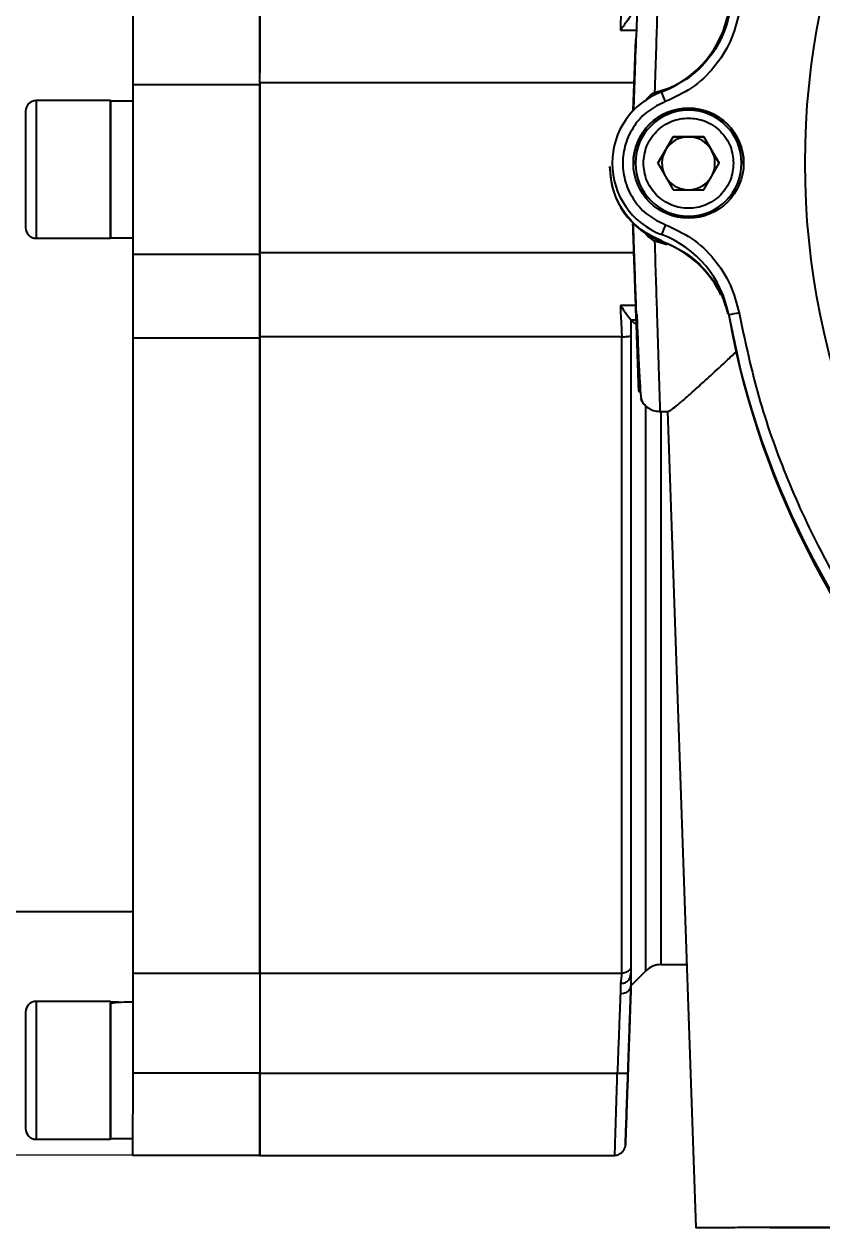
# Model space of a CAD drawing. Header units: millimetres. Extents: x 2379 to 4059, y 879 to 2067.
# Drawn here: x 3406.5 to 3481.8, y 1686 to 1799.6 of the extents above; entities that cross this region are included whole.
import ezdxf

# ---------------------------------------------------------------- set-up
doc = ezdxf.new("R2010")
doc.units = ezdxf.units.MM
doc.layers.add('AM_5', color=3, linetype='Continuous', lineweight=25)
doc.styles.add('SLDTEXTSTYLE1', font='txt.shx', dxfattribs={"width": 0.7, "bigfont": 'gbcbig.shx'})
doc.dimstyles.new('SLDDIMSTYLE12$0', dxfattribs={"dimtxt": 12, "dimasz": 10, "dimexe": 0, "dimexo": 0.0625, "dimgap": 0.875, "dimtad": 1, "dimdec": 1, "dimlfac": 1.8, "dimrnd": 1e-09, "dimzin": 12, "dimdsep": 46, "dimtxsty": 'SLDTEXTSTYLE1', "dimcen": 0.09, "dimdle": 8.16, "dimclrd": 3, "dimclre": 3, "dimadec": 0, "dimazin": 3, "dimtfac": 1, "dimtdec": 1, "dimtofl": 0, "dimtmove": 0, "dimatfit": 3, "dimfxl": 0, "dimfrac": 2, "dimtolj": 1, "dimlwd": 5, "dimlwe": 5, "dimarcsym": 0})

# ---------------------------------------------------------------- blocks, each defined once
blk = doc.blocks.new('*D33')
at = {"layer": 'AM_5', "color": 3, "lineweight": 5, "transparency": 16777216}
blk.add_line((3416.69, 1878.88), (3250.07, 1878.88), dxfattribs=at)
at = {"layer": 'AM_5', "color": 3, "linetype": 'Continuous', "lineweight": 5, "transparency": 16777216}
for p, q in [((3250.07, 1868.88), (3250.07, 1702.88)), ((3416.69, 1692.88), (3250.07, 1692.88))]:
    blk.add_line(p, q, dxfattribs=at)
at = {"layer": 'AM_5', "color": 3, "transparency": 16777216}
for points in [[(3248.4, 1868.88), (3251.73, 1868.88), (3250.07, 1878.88)], [(3248.4, 1702.88), (3251.73, 1702.88), (3250.07, 1692.88)]]:
    blk.add_solid(points, dxfattribs=at)
at = {"layer": 'Defpoints', "color": 0, "transparency": 16777216}
for p in [(3416.75, 1878.88), (3250.07, 1692.88), (3416.75, 1692.88)]:
    blk.add_point(p, dxfattribs=at)
at = {"layer": 'AM_5', "color": 0, "transparency": 16777216, "insert": (3243.19, 1785.88), "char_height": 12, "attachment_point": 5, "rotation": 90, "style": 'SLDTEXTSTYLE1'}
blk.add_mtext('\\A1;186', dxfattribs=at)

msp = doc.modelspace()

# ---------------------------------------------------------------- linework, layer by layer
at = {"color": 7, "linetype": 'Continuous', "lineweight": 25}
for p, q in [((3416.75, 1801.812), (3416.75, 1793.874)), ((3428.75, 1801.812), (3428.75, 1794.97)), ((3462.756, 1799.017), (3464.254, 1799.017)), ((3464.172, 1798.117), (3464.145, 1797.33)), ((3464.172, 1798.134), (3464.172, 1798.117)), ((3464.144, 1797.33), (3463.937, 1791.41)), ((3428.75, 1793.874), (3416.75, 1793.874)), ((3416.75, 1793.874), (3416.75, 1777.884)), ((3464.029, 1794.036), (3428.75, 1794.036)), ((3428.75, 1777.884), (3428.75, 1793.874)), ((3466.505, 1793.299), (3467.381, 1793.578)), ((3414.65, 1792.379), (3407.65, 1792.379)), ((3407.65, 1792.379), (3407.65, 1779.379)), ((3414.65, 1792.379), (3414.65, 1779.379)), ((3416.75, 1792.319), (3414.65, 1792.319)), ((3414.65, 1779.439), (3414.65, 1792.319)), ((3465.977, 1793.144), (3466.505, 1793.299)), ((3467.729, 1788.965), (3466.286, 1786.465)), ((3467.008, 1787.709), (3467.729, 1788.959)), ((3470.616, 1788.965), (3467.729, 1788.965)), ((3467.729, 1788.959), (3467.729, 1788.965)), ((3467.729, 1788.959), (3469.173, 1788.959)), ((3469.173, 1788.959), (3470.616, 1788.959)), ((3472.059, 1786.465), (3470.616, 1788.965)), ((3470.616, 1788.959), (3470.616, 1788.965)), ((3470.616, 1788.959), (3471.338, 1787.709)), ((3466.288, 1786.462), (3467.008, 1787.709)), ((3471.338, 1787.709), (3472.058, 1786.462)), ((3461.75, 1786.169), (3461.75, 1786.097)), ((3461.973, 1786.467), (3461.973, 1786.433)), ((3464.173, 1786.464), (3464.173, 1786.452)), ((3466.286, 1786.465), (3467.729, 1783.965)), ((3470.616, 1783.965), (3472.059, 1786.465)), ((3474.173, 1786.452), (3474.173, 1786.464)), ((3467.729, 1783.965), (3470.616, 1783.965)), ((3407.65, 1779.379), (3414.65, 1779.379)), ((3414.65, 1779.439), (3416.75, 1779.439)), ((3466.53, 1778.962), (3465.973, 1779.121)), ((3466.569, 1779.092), (3466.53, 1778.962)), ((3467.167, 1778.769), (3466.53, 1778.962)), ((3466.641, 1779.693), (3466.641, 1779.727)), ((3466.685, 1779.049), (3466.685, 1779.122)), ((3416.75, 1777.884), (3428.75, 1777.884)), ((3416.75, 1777.884), (3416.75, 1769.946)), ((3428.75, 1778.046), (3464.028, 1778.046)), ((3428.75, 1777.884), (3428.75, 1769.946)), ((3464.028, 1778.046), (3464.033, 1777.909)), ((3472.226, 1774.043), (3472.082, 1774.369)), ((3464.203, 1773.029), (3462.756, 1773.029)), ((3472.963, 1772.155), (3472.963, 1772.121)), ((3463.75, 1771.647), (3463.734, 1771.674)), ((3463.734, 1771.674), (3464.251, 1771.674)), ((3463.75, 1771.647), (3463.75, 1770.189)), ((3464.265, 1771.253), (3463.75, 1771.647)), ((3464.253, 1771.674), (3464.314, 1771.674)), ((3428.75, 1769.946), (3416.75, 1769.946)), ((3462.884, 1770.088), (3428.75, 1770.084)), ((3466.483, 1763.045), (3467.259, 1763.045)), ((3467.191, 1763.09), (3469.881, 1686.041)), ((3275.75, 1715.879), (3416.75, 1715.879)), ((3463.75, 1710.537), (3463.75, 1709.959)), ((3466.578, 1710.858), (3469.015, 1710.858)), ((3416.75, 1710.034), (3428.75, 1710.034)), ((3416.75, 1710.034), (3416.75, 1700.598)), ((3428.75, 1710.048), (3462.884, 1710.048)), ((3428.75, 1710.034), (3428.75, 1700.598)), ((3462.884, 1710.048), (3462.75, 1709.078)), ((3463.673, 1709.622), (3463.75, 1709.959)), ((3463.681, 1709.637), (3463.75, 1710.035)), ((3463.75, 1708.859), (3465.164, 1710.273)), ((3463.75, 1709.959), (3463.75, 1708.89)), ((3462.75, 1709.078), (3462.75, 1708.115)), ((3463.75, 1708.89), (3463.75, 1708.859)), ((3463.75, 1708.859), (3463.75, 1708.831)), ((3407.65, 1707.379), (3407.649, 1694.379)), ((3414.65, 1707.379), (3407.65, 1707.379)), ((3414.65, 1707.379), (3414.649, 1694.379)), ((3414.649, 1694.439), (3414.65, 1707.204)), ((3416.75, 1700.598), (3416.749, 1692.879)), ((3428.75, 1700.598), (3416.75, 1700.598)), ((3428.749, 1692.879), (3428.75, 1700.598)), ((3462.461, 1700.595), (3428.75, 1700.596)), ((3407.649, 1694.379), (3414.649, 1694.379)), ((3414.649, 1694.439), (3416.749, 1694.439)), ((3416.749, 1692.879), (3428.749, 1692.879)), ((3428.749, 1692.859), (3462.227, 1692.859))]:
    msp.add_line(p, q, dxfattribs=at)
at = {"color": 7, "linetype": 'Continuous', "lineweight": 25, "flags": 128}
for points in [[(3472.963, 1772.114), (3474.12, 1766.789), (3474.923, 1763.855)], [(3416.75, 1769.946), (3416.75, 1764.826), (3416.75, 1759.804), (3416.75, 1754.902), (3416.75, 1750.144), (3416.75, 1745.552), (3416.75, 1741.145), (3416.75, 1736.946), (3416.75, 1732.974), (3416.75, 1729.246), (3416.75, 1725.78), (3416.75, 1722.592), (3416.75, 1719.697), (3416.75, 1717.109), (3416.75, 1714.838), (3416.75, 1712.897), (3416.75, 1711.293), (3416.75, 1710.034)], [(3428.75, 1710.034), (3428.75, 1711.293), (3428.75, 1712.897), (3428.75, 1714.838), (3428.75, 1717.109), (3428.75, 1719.697), (3428.75, 1722.592), (3428.75, 1725.78), (3428.75, 1729.246), (3428.75, 1732.974), (3428.75, 1736.946), (3428.75, 1741.145), (3428.75, 1745.552), (3428.75, 1750.144), (3428.75, 1754.902), (3428.75, 1759.804), (3428.75, 1764.826), (3428.75, 1769.946)], [(3462.884, 1710.048), (3462.884, 1711.318), (3462.884, 1712.933), (3462.884, 1714.885), (3462.884, 1717.165), (3462.884, 1719.764), (3462.884, 1722.668), (3462.884, 1725.864), (3462.884, 1729.339), (3462.884, 1733.075), (3462.884, 1737.055), (3462.884, 1741.261), (3462.884, 1745.673), (3462.884, 1750.271), (3462.884, 1755.034), (3462.884, 1759.94), (3462.884, 1764.965), (3462.884, 1770.088)], [(3463.75, 1770.189), (3463.75, 1765.1), (3463.75, 1760.107), (3463.75, 1755.233), (3463.75, 1750.501), (3463.75, 1745.932), (3463.75, 1741.548), (3463.75, 1737.37), (3463.75, 1733.415), (3463.75, 1729.703), (3463.75, 1726.251), (3463.75, 1723.075), (3463.75, 1720.19), (3463.75, 1717.608), (3463.75, 1715.342), (3463.75, 1713.403), (3463.75, 1711.799), (3463.75, 1710.537)], [(3465.164, 1710.273), (3465.164, 1710.273), (3465.164, 1710.452), (3465.164, 1710.981), (3465.164, 1711.86), (3465.164, 1713.082), (3465.164, 1714.643), (3465.164, 1716.536), (3465.164, 1718.751), (3465.164, 1721.278), (3465.164, 1724.106), (3465.164, 1727.222), (3465.164, 1730.61), (3465.164, 1734.255), (3465.164, 1738.14), (3465.164, 1742.248), (3465.164, 1746.558), (3465.164, 1751.051), (3465.164, 1755.706), (3465.164, 1760.502), (3465.164, 1763.527)], [(3466.578, 1763.007), (3466.578, 1758.779), (3466.578, 1754.062), (3466.578, 1749.494), (3466.578, 1745.096), (3466.578, 1740.889), (3466.578, 1736.892), (3466.578, 1733.124), (3466.578, 1729.603), (3466.578, 1726.344), (3466.578, 1723.364), (3466.578, 1720.676), (3466.578, 1718.293), (3466.578, 1716.226), (3466.578, 1714.485), (3466.578, 1713.077), (3466.578, 1712.01), (3466.578, 1711.288), (3466.578, 1710.915), (3466.578, 1710.858)]]:
    msp.add_lwpolyline(points, dxfattribs=at)
at = {"color": 7, "linetype": 'Continuous', "lineweight": 25}
for centre, radius in [((3551.673, 1786.469), 71.5), ((3469.173, 1786.469), 5.2)]:
    msp.add_circle(centre, radius, dxfattribs=at)
for centre, radius, start, end in [((3463.125, 1802.569), 10, 290.58663, 349.69385), ((3407.65, 1791.379), 1, 89.99969, 179.99969), ((3469.173, 1786.467), 7.2, 110.58661, 179.99981), ((3157.865, 1676.429), 330.121, 20.5433, 20.71651), ((3469.173, 1786.452), 5.2, 0.00011, 179.99974), ((3469.173, 1786.464), 5, 359.99978, 179.99975), ((3469.173, 1786.459), 2.5, 89.99966, 149.9996), ((3469.173, 1786.459), 2.5, 29.99978, 89.99971), ((3469.173, 1786.459), 2.5, 149.99962, 207.09742), ((3469.173, 1786.459), 2.5, 332.90197, 29.99975), ((3469.25, 1786.097), 7.5, 179.99988, 250.00153), ((3469.173, 1786.467), 7.2, 179.99987, 249.41339), ((3469.173, 1786.464), 5, 179.99995, 359.99959), ((3469.173, 1786.452), 5, 179.99995, 359.99959), ((3469.173, 1786.459), 2.5, 212.9021, 265.89476), ((3469.173, 1786.459), 2.5, 274.10462, 327.09726), ((3407.65, 1780.379), 1, 179.99969, 269.99969), ((3780.541, 1662.626), 335.031, 159.37056, 159.54192), ((3463.125, 1770.366), 10, 10.30615, 69.41337), ((3463.265, 1769.652), 10, 28.14855, 70.0015), ((3494.996, 1655.184), 119.028, 100.18577, 100.66732), ((3551.673, 1786.467), 80, 190.30617, 259.69396), ((3551.75, 1786.095), 80, 190.52799, 258.6349), ((3466.578, 1708.858), 2, 89.99969, 134.99969), ((3407.65, 1706.379), 1, 89.99969, 179.99969), ((3407.649, 1695.379), 1, 179.99969, 269.99969)]:
    msp.add_arc(centre, radius, start, end, dxfattribs=at)
for centre, start_param, end_param in [((3414.65, 1700.879), 1.4765235, 1.5707963), ((3416.75, 1700.879), 1.5707963, 1.760193)]:
    msp.add_ellipse(centre, major_axis=(11.154, 0), ratio=0.5773503, start_param=start_param, end_param=end_param, dxfattribs=at)
for points, knots in [([(3464.781, 1808.219), (3464.767, 1808.255), (3464.726, 1808.367), (3464.644, 1807.439), (3464.531, 1805.541), (3464.402, 1802.708), (3464.257, 1799.136), (3464.112, 1795.3), (3464.013, 1792.573), (3463.97, 1791.373)], [0, 0, 0, 0, 0.0767643, 0.2381811, 0.3986006, 0.5581807, 0.7170876, 0.8754904, 1, 1, 1, 1]), ([(3466.495, 1809.337), (3466.493, 1809.286), (3466.49, 1809.184), (3466.465, 1808.414), (3466.432, 1807.403), (3466.396, 1806.274), (3466.348, 1804.768), (3466.283, 1802.76), (3466.198, 1800.1), (3466.096, 1796.885), (3466.017, 1794.419), (3465.977, 1793.144)], [0, 0, 0, 0, 0.1217334, 0.2456529, 0.3295313, 0.4143849, 0.5002146, 0.6112196, 0.7315209, 0.8611156, 1, 1, 1, 1]), ([(3462.884, 1801.954), (3462.872, 1801.552), (3462.851, 1800.845), (3462.775, 1800.008), (3462.747, 1799.431), (3462.753, 1799.147), (3462.756, 1799.017)], [0, 0, 0, 0, 0.3927265, 0.6900266, 0.8591704, 1, 1, 1, 1]), ([(3463.734, 1800.366), (3463.61, 1800.194), (3463.331, 1799.807), (3462.962, 1799.3), (3462.756, 1799.017)], [0, 0, 0, 0, 0.4434973, 1, 1, 1, 1]), ([(3473.947, 1800.603), (3473.714, 1799.7), (3473.239, 1797.863), (3471.654, 1795.45), (3469.562, 1793.46), (3467.839, 1792.664), (3466.993, 1792.273)], [0, 0, 0, 0, 0.2457963, 0.5, 0.7542037, 1, 1, 1, 1]), ([(3465.103, 1792.349), (3465.215, 1792.498), (3465.457, 1792.817), (3465.795, 1793.03), (3465.977, 1793.144)], [0, 0, 0, 0, 0.4647089, 1, 1, 1, 1]), ([(3406.65, 1791.379), (3406.65, 1791.305), (3406.65, 1791.192), (3406.65, 1790.506), (3406.65, 1789.797), (3406.65, 1788.915), (3406.65, 1787.635), (3406.65, 1785.879), (3406.65, 1784.123), (3406.65, 1782.842), (3406.65, 1781.961), (3406.65, 1781.251), (3406.65, 1780.565), (3406.65, 1780.452), (3406.65, 1780.379)], [0, 0, 0, 0, 0.1197284, 0.1841803, 0.25, 0.3158197, 0.3802716, 0.5, 0.6197284, 0.6841803, 0.75, 0.8158197, 0.8802716, 1, 1, 1, 1]), ([(3466.993, 1792.273), (3466.439, 1792.009), (3465.305, 1791.468), (3463.996, 1790.05), (3463.158, 1788.334), (3462.882, 1786.469), (3463.158, 1784.605), (3463.996, 1782.889), (3465.305, 1781.471), (3466.439, 1780.93), (3466.993, 1780.665)], [0, 0, 0, 0, 0.122089, 0.25, 0.377911, 0.5, 0.622089, 0.75, 0.877911, 1, 1, 1, 1]), ([(3464.923, 1786.465), (3464.979, 1787), (3465.067, 1787.822), (3465.597, 1788.812), (3466.145, 1789.492), (3466.826, 1790.044), (3467.816, 1790.557), (3469.173, 1790.818), (3470.53, 1790.557), (3471.519, 1790.044), (3472.2, 1789.492), (3472.749, 1788.812), (3473.279, 1787.822), (3473.366, 1787), (3473.423, 1786.465)], [0, 0, 0, 0, 0.1197284, 0.1841803, 0.25, 0.3158197, 0.3802716, 0.5, 0.6197284, 0.6841803, 0.75, 0.8158197, 0.8802716, 1, 1, 1, 1]), ([(3466.685, 1779.122), (3465.99, 1779.446), (3464.6, 1780.096), (3463.021, 1781.808), (3461.953, 1783.877), (3461.818, 1785.405), (3461.75, 1786.169)], [0, 0, 0, 0, 0.2500006, 0.5000011, 0.7500017, 1, 1, 1, 1]), ([(3473.423, 1786.465), (3473.366, 1785.931), (3473.279, 1785.108), (3472.749, 1784.118), (3472.2, 1783.438), (3471.519, 1782.886), (3470.53, 1782.373), (3469.173, 1782.113), (3467.816, 1782.373), (3466.826, 1782.886), (3466.145, 1783.439), (3465.597, 1784.118), (3465.067, 1785.108), (3464.979, 1785.931), (3464.923, 1786.465)], [0, 0, 0, 0, 0.1197284, 0.1841803, 0.25, 0.3158197, 0.3802716, 0.5, 0.6197284, 0.6841803, 0.75, 0.8158197, 0.8802716, 1, 1, 1, 1]), ([(3463.931, 1780.899), (3463.954, 1780.256), (3464.017, 1778.438), (3464.114, 1775.652), (3464.219, 1772.647), (3464.31, 1770.046), (3464.384, 1767.91), (3464.44, 1766.311), (3464.475, 1765.289), (3464.489, 1764.881), (3464.481, 1765.091), (3464.452, 1765.921), (3464.402, 1767.339), (3464.333, 1769.309), (3464.247, 1771.773), (3464.147, 1774.642), (3464.071, 1776.82), (3464.033, 1777.909)], [0, 0, 0, 0, 0.0375957, 0.1063366, 0.1750804, 0.243824, 0.3125667, 0.3813092, 0.4500521, 0.518795, 0.587537, 0.6562791, 0.7250226, 0.7937664, 0.8625103, 0.9312548, 1, 1, 1, 1]), ([(3464.028, 1778.046), (3464.022, 1778.202), (3464.011, 1778.523), (3463.971, 1779.693), (3463.937, 1780.656), (3463.934, 1780.743)], [0, 0, 0, 0, 0.46205961, 0.95109126, 1, 1, 1, 1]), ([(3463.935, 1780.743), (3463.937, 1780.696), (3463.939, 1780.625), (3463.954, 1780.203), (3463.972, 1779.686), (3463.997, 1778.993), (3464.025, 1778.166), (3464.052, 1777.386), (3464.079, 1776.607), (3464.107, 1775.781), (3464.132, 1775.09), (3464.15, 1774.576), (3464.165, 1774.157), (3464.167, 1774.088), (3464.169, 1774.043)], [0, 0, 0, 0, 0.1213599, 0.1847896, 0.2498693, 0.3550213, 0.4225846, 0.5, 0.5774194, 0.644984, 0.7501306, 0.8152129, 0.8786435, 1, 1, 1, 1]), ([(3464.169, 1774.043), (3464.167, 1774.09), (3464.165, 1774.162), (3464.15, 1774.584), (3464.132, 1775.101), (3464.107, 1775.794), (3464.079, 1776.621), (3464.052, 1777.401), (3464.025, 1778.18), (3463.997, 1779.006), (3463.972, 1779.697), (3463.954, 1780.211), (3463.939, 1780.63), (3463.937, 1780.698), (3463.935, 1780.743)], [0, 0, 0, 0, 0.1213599, 0.1847896, 0.2498693, 0.3550213, 0.4225846, 0.5, 0.5774194, 0.644984, 0.7501306, 0.8152129, 0.8786435, 1, 1, 1, 1]), ([(3465.973, 1779.121), (3465.801, 1779.235), (3465.446, 1779.47), (3465.111, 1779.818), (3465.009, 1780.051), (3464.995, 1780.083)], [0, 0, 0, 0, 0.4490394, 0.924132, 1, 1, 1, 1]), ([(3466.993, 1780.665), (3467.839, 1780.274), (3469.562, 1779.479), (3471.654, 1777.489), (3473.239, 1775.076), (3473.714, 1773.239), (3473.947, 1772.336)], [0, 0, 0, 0, 0.2457963, 0.5, 0.7542037, 1, 1, 1, 1]), ([(3465.973, 1779.121), (3466.012, 1777.899), (3466.087, 1775.533), (3466.176, 1772.743), (3466.243, 1770.642), (3466.292, 1769.094), (3466.346, 1767.409), (3466.399, 1765.734), (3466.445, 1764.28), (3466.473, 1763.397), (3466.486, 1763.009), (3466.483, 1763.08), (3466.483, 1763.096)], [0, 0, 0, 0, 0.1340749, 0.2594439, 0.3382255, 0.41313, 0.4841574, 0.6085038, 0.7306346, 0.850552, 0.9682583, 1, 1, 1, 1]), ([(3466.685, 1779.122), (3467.477, 1778.765), (3469.06, 1778.051), (3470.965, 1776.249), (3472.312, 1774.287), (3472.704, 1772.855), (3472.868, 1772.258)], [0, 0, 0, 0, 0.2693299, 0.5386597, 0.8079896, 1, 1, 1, 1]), ([(3462.756, 1773.029), (3462.754, 1772.849), (3462.747, 1772.387), (3462.834, 1771.421), (3462.865, 1770.598), (3462.884, 1770.088)], [0, 0, 0, 0, 0.1942422, 0.5006255, 1, 1, 1, 1]), ([(3462.756, 1773.029), (3462.96, 1772.748), (3463.329, 1772.239), (3463.609, 1771.849), (3463.734, 1771.674)], [0, 0, 0, 0, 0.5512851, 1, 1, 1, 1]), ([(3464.292, 1772.235), (3464.326, 1771.384), (3464.408, 1769.32), (3464.521, 1766.853), (3464.632, 1764.951), (3464.713, 1764.026), (3464.755, 1764.13), (3464.768, 1764.164)], [0, 0, 0, 0, 0.1663905, 0.4035453, 0.6419371, 0.881799, 1, 1, 1, 1]), ([(3473.947, 1772.336), (3474.474, 1769.84), (3475.536, 1764.803), (3478.075, 1757.426), (3481.344, 1750.184), (3485.407, 1743.205), (3490.218, 1736.602), (3495.711, 1730.508), (3501.804, 1725.015), (3508.407, 1720.204), (3515.386, 1716.141), (3522.628, 1712.872), (3530.006, 1710.333), (3535.043, 1709.271), (3537.539, 1708.744)], [0, 0, 0, 0, 0.0799588, 0.1613715, 0.2441424, 0.3288926, 0.4142166, 0.5, 0.5857784, 0.6711024, 0.7558576, 0.8386237, 0.9200388, 1, 1, 1, 1]), ([(3467.259, 1763.071), (3467.27, 1763.064), (3467.31, 1763.04), (3467.601, 1763.231), (3468.136, 1763.645), (3468.927, 1764.321), (3469.967, 1765.246), (3471.298, 1766.464), (3472.587, 1767.659), (3473.492, 1768.508), (3473.797, 1768.794)], [0, 0, 0, 0, 0.0472969, 0.1728497, 0.3043941, 0.4397908, 0.5874926, 0.7427969, 0.9134319, 1, 1, 1, 1]), ([(3464.606, 1765.393), (3464.57, 1765.15), (3464.523, 1764.832), (3464.511, 1764.907), (3464.508, 1764.925)], [0, 0, 0, 0, 0.7636811, 1, 1, 1, 1]), ([(3464.646, 1764.262), (3464.743, 1764.081), (3464.939, 1763.715), (3465.422, 1763.319), (3465.975, 1763.074), (3466.363, 1763.055), (3466.55, 1763.046)], [0, 0, 0, 0, 0.25502026, 0.51415468, 0.76570961, 1, 1, 1, 1]), ([(3462.75, 1708.115), (3462.847, 1708.12), (3463.024, 1708.13), (3463.26, 1708.212), (3463.49, 1708.348), (3463.656, 1708.535), (3463.737, 1708.732), (3463.746, 1708.843), (3463.749, 1708.89)], [0, 0, 0, 0, 0.1874448, 0.3409821, 0.4929365, 0.7407612, 0.8890397, 1, 1, 1, 1]), ([(3463.46, 1700.593), (3463.489, 1701.413), (3463.545, 1703.017), (3463.623, 1705.265), (3463.694, 1707.284), (3463.731, 1708.353), (3463.75, 1708.89)], [0, 0, 0, 0, 0.2568471, 0.5031719, 0.7503964, 1, 1, 1, 1]), ([(3463.749, 1708.831), (3463.731, 1708.318), (3463.696, 1707.292), (3463.627, 1705.334), (3463.548, 1703.077), (3463.49, 1701.423), (3463.46, 1700.564)], [0, 0, 0, 0, 0.2403635, 0.4802116, 0.7299606, 1, 1, 1, 1]), ([(3462.75, 1708.115), (3462.732, 1707.653), (3462.695, 1706.687), (3462.627, 1704.922), (3462.548, 1702.868), (3462.493, 1701.421), (3462.461, 1700.595)], [0, 0, 0, 0, 0.2388489, 0.4999327, 0.7148242, 1, 1, 1, 1]), ([(3406.65, 1706.379), (3406.65, 1706.305), (3406.65, 1706.192), (3406.65, 1705.506), (3406.65, 1704.797), (3406.649, 1703.915), (3406.649, 1702.635), (3406.649, 1701.571), (3406.649, 1700.879)], [0, 0, 0, 0, 0.2394568, 0.3683607, 0.5, 0.6316393, 0.7605432, 1, 1, 1, 1]), ([(3406.649, 1700.879), (3406.649, 1700.187), (3406.649, 1699.123), (3406.649, 1697.842), (3406.649, 1696.961), (3406.649, 1696.251), (3406.649, 1695.565), (3406.649, 1695.452), (3406.649, 1695.379)], [0, 0, 0, 0, 0.2394568, 0.3683607, 0.5, 0.6316393, 0.7605432, 1, 1, 1, 1]), ([(3428.75, 1700.596), (3428.75, 1699.578), (3428.749, 1697.543), (3428.749, 1694.95), (3428.749, 1693.352), (3428.749, 1692.667), (3428.749, 1692.861), (3428.749, 1692.862)], [0, 0, 0, 0, 0.2496567, 0.4993133, 0.74897, 0.9986267, 1, 1, 1, 1]), ([(3462.227, 1692.905), (3462.226, 1692.894), (3462.225, 1692.851), (3462.237, 1693.246), (3462.269, 1694.293), (3462.323, 1696.072), (3462.389, 1698.237), (3462.435, 1699.737), (3462.461, 1700.595)], [0, 0, 0, 0, 0.05075817, 0.19660551, 0.40507866, 0.63140783, 0.78928114, 1, 1, 1, 1]), ([(3463.46, 1700.593), (3463.447, 1700.59), (3463.426, 1700.584), (3463.301, 1700.581), (3463.172, 1700.58), (3463.012, 1700.581), (3462.78, 1700.585), (3462.587, 1700.591), (3462.461, 1700.595)], [0, 0, 0, 0, 0.2394737, 0.3683715, 0.5, 0.6316285, 0.7605263, 1, 1, 1, 1]), ([(3463.46, 1700.564), (3463.429, 1699.672), (3463.367, 1697.888), (3463.289, 1695.65), (3463.237, 1694.164), (3463.218, 1693.65), (3463.237, 1694.181), (3463.289, 1695.68), (3463.367, 1697.922), (3463.429, 1699.703), (3463.46, 1700.593)], [0, 0, 0, 0, 0.1251132, 0.2502038, 0.3753018, 0.5003916, 0.6254154, 0.750326, 0.8751554, 1, 1, 1, 1]), ([(3463.296, 1695.868), (3463.296, 1695.875), (3463.314, 1696.377), (3463.372, 1698.043), (3463.432, 1699.743), (3463.46, 1700.564)], [0, 0, 0, 0, 0.0074222, 0.5212583, 1, 1, 1, 1]), ([(3462.183, 1692.86), (3462.258, 1692.862), (3462.404, 1692.867), (3462.628, 1692.949), (3462.807, 1693.064), (3462.93, 1693.178), (3463.007, 1693.264), (3463.071, 1693.352), (3463.121, 1693.435), (3463.25, 1693.703), (3463.202, 1693.82), (3463.251, 1694.354), (3463.28, 1695.323), (3463.296, 1695.868)], [0, 0, 0, 0, 0.0475591, 0.0923752, 0.1307592, 0.147079, 0.161791, 0.1758924, 0.1909925, 0.2088499, 0.3792668, 0.6505862, 1, 1, 1, 1]), ([(3469.881, 1686.041), (3469.881, 1686.041), (3469.771, 1686.044), (3470.154, 1686.049), (3471.078, 1686.057), (3472.707, 1686.064), (3474.889, 1686.071), (3477.58, 1686.076), (3480.689, 1686.081), (3484.121, 1686.084), (3487.765, 1686.086), (3491.508, 1686.086), (3495.231, 1686.085), (3498.817, 1686.083), (3502.151, 1686.079), (3505.134, 1686.074), (3507.655, 1686.068), (3509.692, 1686.062), (3510.541, 1686.057), (3510.966, 1686.054)], [0, 0, 0, 0, 0.0000262, 0.0625245, 0.1250229, 0.1875213, 0.2500196, 0.312518, 0.3750164, 0.4375147, 0.5000131, 0.5625114, 0.6250098, 0.6875082, 0.7500065, 0.8125049, 0.8750033, 0.9375016, 1, 1, 1, 1])]:
    msp.add_open_spline(points, degree=3, knots=knots, dxfattribs=at)
for points in [[(3428.75, 1794.036), (3428.75, 1794.18), (3428.75, 1794.467), (3428.75, 1796.242), (3428.75, 1798.775), (3428.75, 1800.901), (3428.75, 1801.965)], [(3473.097, 1800.787), (3472.875, 1799.948), (3472.431, 1798.269), (3470.971, 1796.087), (3469.059, 1794.288), (3467.476, 1793.574), (3466.685, 1793.217)], [(3428.75, 1794.036), (3428.75, 1793.888), (3428.75, 1793.591), (3428.75, 1791.734), (3428.75, 1789.131), (3428.75, 1786.058), (3428.75, 1782.982), (3428.75, 1780.372), (3428.75, 1778.505), (3428.75, 1778.199), (3428.75, 1778.046)], [(3428.75, 1770.084), (3428.75, 1771.148), (3428.75, 1773.275), (3428.75, 1775.816), (3428.75, 1777.602), (3428.75, 1777.898), (3428.75, 1778.046)], [(3428.75, 1770.084), (3428.75, 1767.661), (3428.75, 1762.813), (3428.75, 1755.795), (3428.75, 1749.046), (3428.75, 1742.641), (3428.75, 1736.636), (3428.75, 1731.089), (3428.75, 1726.05), (3428.75, 1721.567), (3428.75, 1717.677), (3428.75, 1714.434), (3428.75, 1711.803), (3428.75, 1710.633), (3428.75, 1710.048)], [(3462.884, 1770.088), (3462.971, 1770.089), (3463.146, 1770.092), (3463.389, 1770.113), (3463.602, 1770.145), (3463.701, 1770.175), (3463.75, 1770.189)], [(3463.75, 1710.537), (3463.7, 1710.467), (3463.601, 1710.325), (3463.389, 1710.171), (3463.146, 1710.068), (3462.971, 1710.055), (3462.884, 1710.048)], [(3428.75, 1710.048), (3428.75, 1709.714), (3428.75, 1709.044), (3428.75, 1706.793), (3428.75, 1703.908), (3428.75, 1701.7), (3428.75, 1700.596)], [(3462.75, 1709.078), (3462.88, 1709.091), (3463.141, 1709.118), (3463.481, 1709.319), (3463.609, 1709.521), (3463.673, 1709.622)], [(3476.881, 1686.041), (3476.933, 1686.043), (3477.037, 1686.047), (3477.87, 1686.053), (3479.164, 1686.058), (3480.918, 1686.063), (3483.053, 1686.066), (3485.489, 1686.069), (3488.132, 1686.071), (3490.881, 1686.071), (3493.63, 1686.071), (3496.273, 1686.069), (3498.709, 1686.066), (3500.844, 1686.062), (3502.598, 1686.058), (3503.892, 1686.053), (3504.725, 1686.047), (3504.829, 1686.043), (3504.881, 1686.041)], [(3504.881, 1686.041), (3504.829, 1686.039), (3504.725, 1686.035), (3503.892, 1686.03), (3502.598, 1686.024), (3500.844, 1686.02), (3498.709, 1686.016), (3496.273, 1686.013), (3493.63, 1686.012), (3490.881, 1686.011), (3488.132, 1686.012), (3485.489, 1686.013), (3483.053, 1686.016), (3480.918, 1686.02), (3479.164, 1686.024), (3477.87, 1686.03), (3477.037, 1686.035), (3476.933, 1686.039), (3476.881, 1686.041)]]:
    msp.add_open_spline(points, degree=3, dxfattribs=at)

# ---------------------------------------------------------------- dimensions: what is measured, and where the dimension line sits
at = {"layer": 'AM_5'}
dim = msp.add_linear_dim(base=(3250.066, 1692.879), p1=(3416.75, 1878.879), p2=(3416.75, 1692.879), angle=90, dimstyle='SLDDIMSTYLE12$0', override={"dimlfac": 1, "dimpost": ''}, dxfattribs=at)
dim.commit()
dim.dimension.update_dxf_attribs({"geometry": '*D33', "text_midpoint": (3243.191, 1785.879)})

doc.saveas('drawing.dxf')
